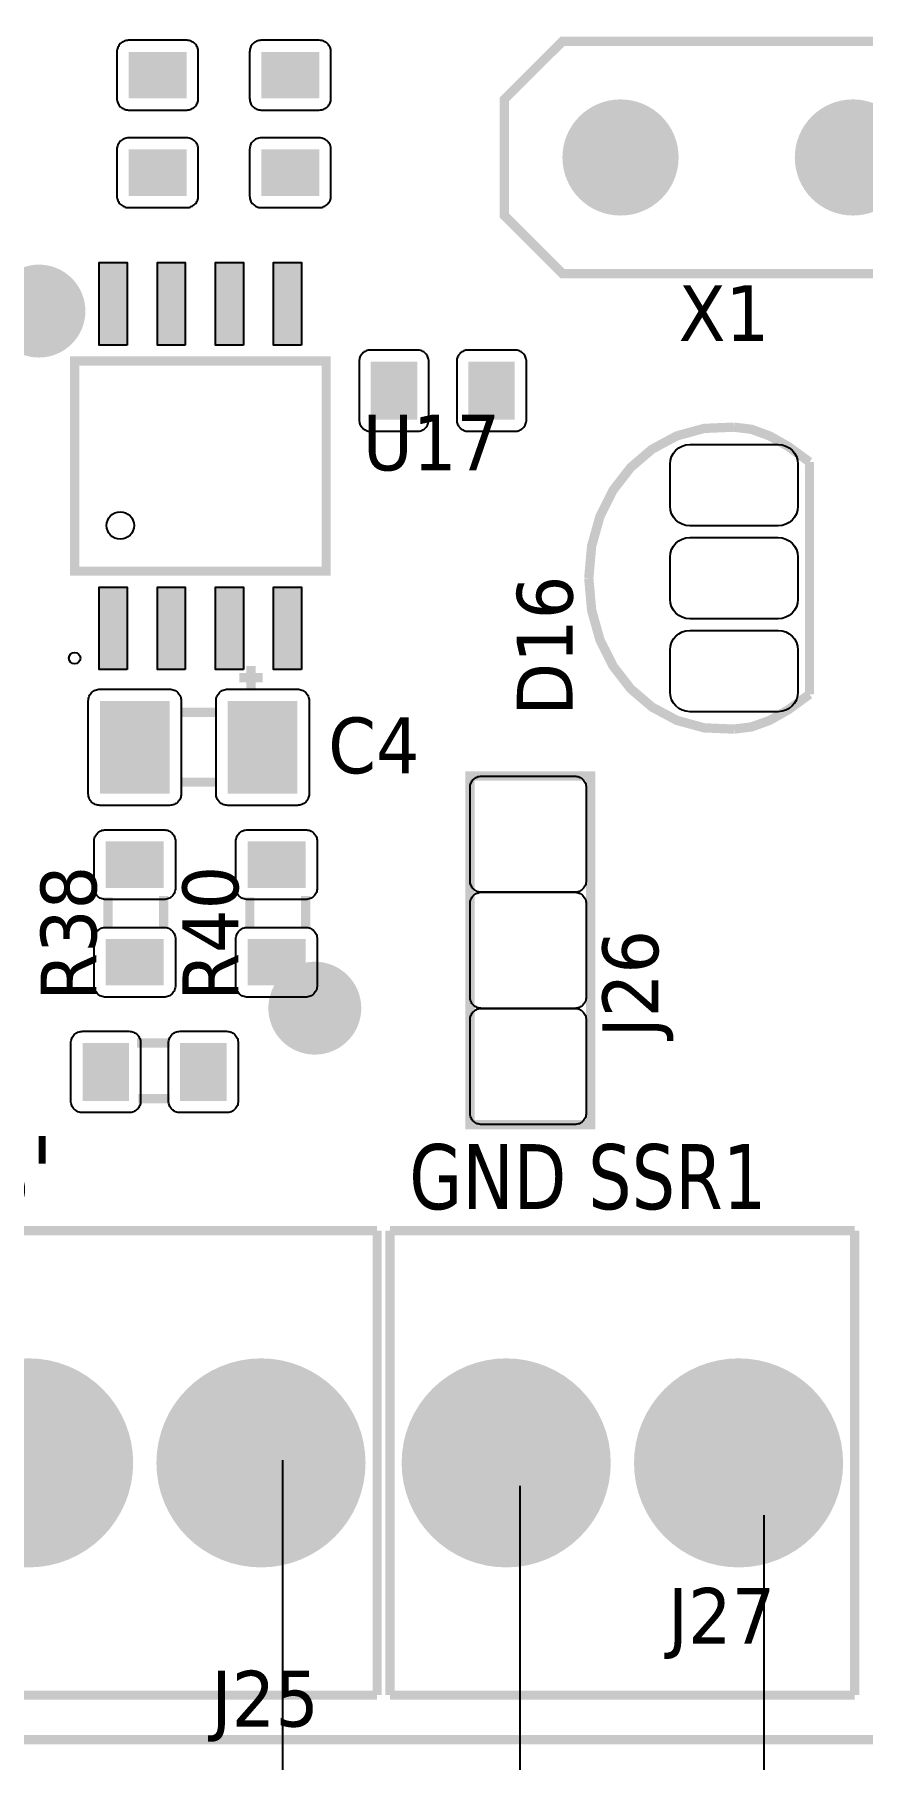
# Model space of a CAD drawing. Header units: millimetres. Extents: x 123.5 to 144.3, y 105.4 to 121.6.
# Drawn here: x 128.074 to 129.357, y 111.081 to 113.754 of the extents above; entities that cross this region are included whole.
import ezdxf

# ---------------------------------------------------------------- set-up
doc = ezdxf.new("R2010")
doc.units = ezdxf.units.MM
doc.layers.add('DESC', color=250, linetype='Continuous')
doc.layers.add('WIRES', color=7, linetype='Continuous')
doc.styles.get("Standard").update_dxf_attribs({"font": 'tahoma.ttf'})

# ---------------------------------------------------------------- blocks, each defined once
blk = doc.blocks.new('RPAD')
blk.add_trace([(-0.5, -0.5), (-0.5, 0.5), (0.5, -0.5), (0.5, 0.5)])
blk = doc.blocks.new('EPAD')
at = {"const_width": 0.5}
blk.add_lwpolyline([(-0.25, 0, 1), (0.25, 0, 1)], format="xyb", close=True, dxfattribs=at)
blk = doc.blocks.new('DIELEC-AUT006')
for points, const_width in [([(145.7768, 111.1683), (155.7749, 111.1683), (155.7749, 115.8809), (145.7768, 115.8809), (145.7768, 111.1683)], 0.012), ([(145.7768, 111.1683), (155.7749, 111.1683), (155.7749, 115.8809), (145.7768, 115.8809), (145.7768, 111.1683)], 0.012), ([(145.7768, 111.1683), (155.7749, 111.1683), (155.7749, 115.8809), (145.7768, 115.8809), (145.7768, 111.1683)], 0.012), ([(149.0526, 113.0616), (148.6026, 113.0616), (148.5276, 113.1366), (148.5276, 113.2866), (148.6026, 113.3616), (149.0526, 113.3616), (149.1276, 113.2866), (149.1276, 113.1366), (149.0526, 113.0616)], 0.012), ([(149.0526, 113.0616), (148.6026, 113.0616), (148.5276, 113.1366), (148.5276, 113.2866), (148.6026, 113.3616), (149.0526, 113.3616), (149.1276, 113.2866), (149.1276, 113.1366), (149.0526, 113.0616)], 0.012), ([(149.0526, 113.0616), (148.6026, 113.0616), (148.5276, 113.1366), (148.5276, 113.2866), (148.6026, 113.3616), (149.0526, 113.3616), (149.1276, 113.2866), (149.1276, 113.1366), (149.0526, 113.0616)], 0.012), ([(148.2976, 112.6772), (148.2976, 112.9488), (147.9728, 112.9488), (147.9728, 112.6772), (148.2976, 112.6772)], 0.0118), ([(148.2976, 112.6772), (148.2976, 112.9488), (147.9728, 112.9488), (147.9728, 112.6772), (148.2976, 112.6772)], 0.0118), ([(148.2976, 112.6772), (148.2976, 112.9488), (147.9728, 112.9488), (147.9728, 112.6772), (148.2976, 112.6772)], 0.0118), ([(148.8241, 112.8633), (148.7857, 112.8617), (148.7503, 112.852), (148.7184, 112.8349), (148.6908, 112.8113), (148.6681, 112.782), (148.651, 112.7479), (148.6403, 112.7097), (148.6366, 112.6683)], 0.012), ([(148.8241, 112.8633), (148.7857, 112.8617), (148.7503, 112.852), (148.7184, 112.8349), (148.6908, 112.8113), (148.6681, 112.782), (148.651, 112.7479), (148.6403, 112.7097), (148.6366, 112.6683)], 0.012), ([(148.8241, 112.8633), (148.7857, 112.8617), (148.7503, 112.852), (148.7184, 112.8349), (148.6908, 112.8113), (148.6681, 112.782), (148.651, 112.7479), (148.6403, 112.7097), (148.6366, 112.6683)], 0.012), ([(148.8241, 112.8633), (148.8467, 112.8605), (148.87, 112.852), (148.8947, 112.838), (148.9216, 112.8183)], 0.012), ([(148.8241, 112.8633), (148.8467, 112.8605), (148.87, 112.852), (148.8947, 112.838), (148.9216, 112.8183)], 0.012), ([(148.8241, 112.8633), (148.8467, 112.8605), (148.87, 112.852), (148.8947, 112.838), (148.9216, 112.8183)], 0.012), ([(148.9216, 112.5183), (148.9216, 112.8183)], 0.012), ([(148.9216, 112.5183), (148.9216, 112.8183)], 0.012), ([(148.9216, 112.5183), (148.9216, 112.8183)], 0.012), ([(148.8241, 112.4733), (148.7857, 112.4749), (148.7503, 112.4846), (148.7184, 112.5017), (148.6908, 112.5253), (148.6681, 112.5546), (148.651, 112.5887), (148.6403, 112.6269), (148.6366, 112.6683)], 0.012), ([(148.8241, 112.4733), (148.7857, 112.4749), (148.7503, 112.4846), (148.7184, 112.5017), (148.6908, 112.5253), (148.6681, 112.5546), (148.651, 112.5887), (148.6403, 112.6269), (148.6366, 112.6683)], 0.012), ([(148.8241, 112.4733), (148.7857, 112.4749), (148.7503, 112.4846), (148.7184, 112.5017), (148.6908, 112.5253), (148.6681, 112.5546), (148.651, 112.5887), (148.6403, 112.6269), (148.6366, 112.6683)], 0.012), ([(148.2004, 112.5548), (148.2004, 112.5248)], 0.012), ([(148.2004, 112.5548), (148.2004, 112.5248)], 0.012), ([(148.2004, 112.5548), (148.2004, 112.5248)], 0.012), ([(148.1854, 112.5398), (148.2154, 112.5398)], 0.012), ([(148.1854, 112.5398), (148.2154, 112.5398)], 0.012), ([(148.1854, 112.5398), (148.2154, 112.5398)], 0.012), ([(148.8241, 112.4733), (148.8467, 112.4761), (148.87, 112.4845), (148.8947, 112.4986), (148.9216, 112.5183)], 0.012), ([(148.8241, 112.4733), (148.8467, 112.4761), (148.87, 112.4845), (148.8947, 112.4986), (148.9216, 112.5183)], 0.012), ([(148.8241, 112.4733), (148.8467, 112.4761), (148.87, 112.4845), (148.8947, 112.4986), (148.9216, 112.5183)], 0.012), ([(148.1104, 112.4948), (148.1554, 112.4948)], 0.012), ([(148.1104, 112.4948), (148.1554, 112.4948)], 0.012), ([(148.1104, 112.4948), (148.1554, 112.4948)], 0.012), ([(148.1104, 112.4048), (148.1554, 112.4048)], 0.012), ([(148.1104, 112.4048), (148.1554, 112.4048)], 0.012), ([(148.1104, 112.4048), (148.1554, 112.4048)], 0.012), ([(148.4833, 111.9626), (148.6392, 111.9626), (148.6392, 112.4126), (148.4833, 112.4126), (148.4833, 111.9626)], 0.012), ([(148.4833, 111.9626), (148.6392, 111.9626), (148.6392, 112.4126), (148.4833, 112.4126), (148.4833, 111.9626)], 0.012), ([(148.4833, 111.9626), (148.6392, 111.9626), (148.6392, 112.4126), (148.4833, 112.4126), (148.4833, 111.9626)], 0.012), ([(148.0159, 112.2157), (148.0159, 112.2562)], 0.012), ([(148.0159, 112.2157), (148.0159, 112.2562)], 0.012), ([(148.0159, 112.2157), (148.0159, 112.2562)], 0.012), ([(148.0879, 112.2157), (148.0879, 112.2577)], 0.012), ([(148.0879, 112.2157), (148.0879, 112.2577)], 0.012), ([(148.0879, 112.2157), (148.0879, 112.2577)], 0.012), ([(148.199, 112.2157), (148.199, 112.2562)], 0.012), ([(148.199, 112.2157), (148.199, 112.2562)], 0.012), ([(148.199, 112.2157), (148.199, 112.2562)], 0.012), ([(148.271, 112.2157), (148.271, 112.2577)], 0.012), ([(148.271, 112.2157), (148.271, 112.2577)], 0.012), ([(148.271, 112.2157), (148.271, 112.2577)], 0.012), ([(148.0955, 112.068), (148.0535, 112.068)], 0.012), ([(148.0955, 112.068), (148.0535, 112.068)], 0.012), ([(148.0955, 112.068), (148.0535, 112.068)], 0.012), ([(148.0955, 111.996), (148.055, 111.996)], 0.012), ([(148.0955, 111.996), (148.055, 111.996)], 0.012), ([(148.0955, 111.996), (148.055, 111.996)], 0.012), ([(148.3634, 111.8256), (147.4634, 111.8256)], 0.012), ([(148.3634, 111.8256), (147.4634, 111.8256)], 0.012), ([(148.3634, 111.8256), (147.4634, 111.8256)], 0.012), ([(148.3634, 111.8256), (148.3634, 111.2256)], 0.012), ([(148.3634, 111.8256), (148.3634, 111.2256)], 0.012), ([(148.3634, 111.8256), (148.3634, 111.2256)], 0.012), ([(148.38, 111.2256), (148.38, 111.8256)], 0.012), ([(148.98, 111.8256), (148.38, 111.8256)], 0.012), ([(148.38, 111.2256), (148.38, 111.8256)], 0.012), ([(148.98, 111.8256), (148.38, 111.8256)], 0.012), ([(148.38, 111.2256), (148.38, 111.8256)], 0.012), ([(148.98, 111.8256), (148.38, 111.8256)], 0.012), ([(148.98, 111.2256), (148.98, 111.8256)], 0.012), ([(148.98, 111.2256), (148.98, 111.8256)], 0.012), ([(148.98, 111.2256), (148.98, 111.8256)], 0.012), ([(147.4634, 111.2256), (148.3634, 111.2256)], 0.012), ([(147.4634, 111.2256), (148.3634, 111.2256)], 0.012), ([(147.4634, 111.2256), (148.3634, 111.2256)], 0.012), ([(148.98, 111.2256), (148.38, 111.2256)], 0.012), ([(148.98, 111.2256), (148.38, 111.2256)], 0.012), ([(148.98, 111.2256), (148.38, 111.2256)], 0.012)]:
    blk.add_lwpolyline(points, dxfattribs=dict(const_width=const_width))
for points in [[(148.0275, 113.3479), (148.0275, 113.2879), (148.0275, 113.2863), (148.0278, 113.2848), (148.0281, 113.2834), (148.0286, 113.282), (148.0293, 113.2807), (148.03, 113.2795), (148.0308, 113.2783), (148.0318, 113.2772), (148.0329, 113.2763), (148.034, 113.2754), (148.0353, 113.2747), (148.0366, 113.2741), (148.038, 113.2736), (148.0394, 113.2732), (148.0409, 113.273), (148.0425, 113.2729), (148.1175, 113.2729), (148.119, 113.273), (148.1205, 113.2732), (148.122, 113.2736), (148.1234, 113.2741), (148.1247, 113.2747), (148.1259, 113.2754), (148.1271, 113.2763), (148.1281, 113.2772), (148.1291, 113.2783), (148.13, 113.2795), (148.1307, 113.2807), (148.1313, 113.282), (148.1318, 113.2834), (148.1322, 113.2848), (148.1324, 113.2863), (148.1325, 113.2879), (148.1325, 113.3479), (148.1324, 113.3495), (148.1322, 113.351), (148.1318, 113.3524), (148.1313, 113.3538), (148.1307, 113.3551), (148.13, 113.3564), (148.1291, 113.3575), (148.1281, 113.3586), (148.1271, 113.3595), (148.1259, 113.3604), (148.1247, 113.3611), (148.1234, 113.3617), (148.122, 113.3622), (148.1205, 113.3626), (148.119, 113.3628), (148.1175, 113.3629), (148.0425, 113.3629), (148.0409, 113.3628), (148.0394, 113.3626), (148.038, 113.3622), (148.0366, 113.3617), (148.0353, 113.3611), (148.034, 113.3604), (148.0329, 113.3595), (148.0318, 113.3586), (148.0308, 113.3575), (148.03, 113.3564), (148.0293, 113.3551), (148.0286, 113.3538), (148.0281, 113.3524), (148.0278, 113.351), (148.0275, 113.3495), (148.0275, 113.3479)], [(148.1987, 113.3479), (148.1987, 113.2879), (148.1988, 113.2863), (148.199, 113.2848), (148.1994, 113.2834), (148.1999, 113.282), (148.2005, 113.2807), (148.2013, 113.2795), (148.2021, 113.2783), (148.2031, 113.2772), (148.2041, 113.2763), (148.2053, 113.2754), (148.2065, 113.2747), (148.2078, 113.2741), (148.2092, 113.2736), (148.2107, 113.2732), (148.2122, 113.273), (148.2137, 113.2729), (148.2887, 113.2729), (148.2903, 113.273), (148.2918, 113.2732), (148.2932, 113.2736), (148.2946, 113.2741), (148.2959, 113.2747), (148.2972, 113.2754), (148.2983, 113.2763), (148.2994, 113.2772), (148.3004, 113.2783), (148.3012, 113.2795), (148.302, 113.2807), (148.3026, 113.282), (148.3031, 113.2834), (148.3034, 113.2848), (148.3037, 113.2863), (148.3037, 113.2879), (148.3037, 113.3479), (148.3037, 113.3495), (148.3034, 113.351), (148.3031, 113.3524), (148.3026, 113.3538), (148.302, 113.3551), (148.3012, 113.3564), (148.3004, 113.3575), (148.2994, 113.3586), (148.2983, 113.3595), (148.2972, 113.3604), (148.2959, 113.3611), (148.2946, 113.3617), (148.2932, 113.3622), (148.2918, 113.3626), (148.2903, 113.3628), (148.2887, 113.3629), (148.2137, 113.3629), (148.2122, 113.3628), (148.2107, 113.3626), (148.2092, 113.3622), (148.2078, 113.3617), (148.2065, 113.3611), (148.2053, 113.3604), (148.2041, 113.3595), (148.2031, 113.3586), (148.2021, 113.3575), (148.2013, 113.3564), (148.2005, 113.3551), (148.1999, 113.3538), (148.1994, 113.3524), (148.199, 113.351), (148.1988, 113.3495), (148.1987, 113.3479)], [(148.0275, 113.2219), (148.0275, 113.1619), (148.0275, 113.1603), (148.0278, 113.1588), (148.0281, 113.1574), (148.0286, 113.156), (148.0293, 113.1547), (148.03, 113.1535), (148.0308, 113.1523), (148.0318, 113.1512), (148.0329, 113.1503), (148.034, 113.1494), (148.0353, 113.1487), (148.0366, 113.1481), (148.038, 113.1476), (148.0394, 113.1472), (148.0409, 113.147), (148.0425, 113.1469), (148.1175, 113.1469), (148.119, 113.147), (148.1205, 113.1472), (148.122, 113.1476), (148.1234, 113.1481), (148.1247, 113.1487), (148.1259, 113.1494), (148.1271, 113.1503), (148.1281, 113.1512), (148.1291, 113.1523), (148.13, 113.1535), (148.1307, 113.1547), (148.1313, 113.156), (148.1318, 113.1574), (148.1322, 113.1588), (148.1324, 113.1603), (148.1325, 113.1619), (148.1325, 113.2219), (148.1324, 113.2235), (148.1322, 113.225), (148.1318, 113.2264), (148.1313, 113.2278), (148.1307, 113.2291), (148.13, 113.2304), (148.1291, 113.2315), (148.1281, 113.2326), (148.1271, 113.2335), (148.1259, 113.2344), (148.1247, 113.2351), (148.1234, 113.2357), (148.122, 113.2362), (148.1205, 113.2366), (148.119, 113.2368), (148.1175, 113.2369), (148.0425, 113.2369), (148.0409, 113.2368), (148.0394, 113.2366), (148.038, 113.2362), (148.0366, 113.2357), (148.0353, 113.2351), (148.034, 113.2344), (148.0329, 113.2335), (148.0318, 113.2326), (148.0308, 113.2315), (148.03, 113.2304), (148.0293, 113.2291), (148.0286, 113.2278), (148.0281, 113.2264), (148.0278, 113.225), (148.0275, 113.2235), (148.0275, 113.2219)], [(148.1987, 113.2219), (148.1987, 113.1619), (148.1988, 113.1603), (148.199, 113.1588), (148.1994, 113.1574), (148.1999, 113.156), (148.2005, 113.1547), (148.2013, 113.1535), (148.2021, 113.1523), (148.2031, 113.1512), (148.2041, 113.1503), (148.2053, 113.1494), (148.2065, 113.1487), (148.2078, 113.1481), (148.2092, 113.1476), (148.2107, 113.1472), (148.2122, 113.147), (148.2137, 113.1469), (148.2887, 113.1469), (148.2903, 113.147), (148.2918, 113.1472), (148.2932, 113.1476), (148.2946, 113.1481), (148.2959, 113.1487), (148.2972, 113.1494), (148.2983, 113.1503), (148.2994, 113.1512), (148.3004, 113.1523), (148.3012, 113.1535), (148.302, 113.1547), (148.3026, 113.156), (148.3031, 113.1574), (148.3034, 113.1588), (148.3037, 113.1603), (148.3037, 113.1619), (148.3037, 113.2219), (148.3037, 113.2235), (148.3034, 113.225), (148.3031, 113.2264), (148.3026, 113.2278), (148.302, 113.2291), (148.3012, 113.2304), (148.3004, 113.2315), (148.2994, 113.2326), (148.2983, 113.2335), (148.2972, 113.2344), (148.2959, 113.2351), (148.2946, 113.2357), (148.2932, 113.2362), (148.2918, 113.2366), (148.2903, 113.2368), (148.2887, 113.2369), (148.2137, 113.2369), (148.2122, 113.2368), (148.2107, 113.2366), (148.2092, 113.2362), (148.2078, 113.2357), (148.2065, 113.2351), (148.2053, 113.2344), (148.2041, 113.2335), (148.2031, 113.2326), (148.2021, 113.2315), (148.2013, 113.2304), (148.2005, 113.2291), (148.1999, 113.2278), (148.1994, 113.2264), (148.199, 113.225), (148.1988, 113.2235), (148.1987, 113.2219)], [(148.0407, 112.9694), (148.0047, 112.9694), (148.0047, 113.0759), (148.0407, 113.0759), (148.0407, 112.9694)], [(148.1157, 112.9694), (148.0797, 112.9694), (148.0797, 113.0759), (148.1157, 113.0759), (148.1157, 112.9694)], [(148.1907, 112.9694), (148.1547, 112.9694), (148.1547, 113.0759), (148.1907, 113.0759), (148.1907, 112.9694)], [(148.2657, 112.9694), (148.2297, 112.9694), (148.2297, 113.0759), (148.2657, 113.0759), (148.2657, 112.9694)], [(148.3551, 112.8579), (148.4151, 112.8579), (148.4166, 112.858), (148.4181, 112.8582), (148.4196, 112.8586), (148.421, 112.8591), (148.4223, 112.8597), (148.4235, 112.8604), (148.4247, 112.8613), (148.4257, 112.8623), (148.4267, 112.8633), (148.4276, 112.8645), (148.4283, 112.8657), (148.4289, 112.867), (148.4294, 112.8684), (148.4298, 112.8699), (148.43, 112.8714), (148.4301, 112.8729), (148.4301, 112.9479), (148.43, 112.9495), (148.4298, 112.951), (148.4294, 112.9524), (148.4289, 112.9538), (148.4283, 112.9551), (148.4276, 112.9564), (148.4267, 112.9575), (148.4257, 112.9586), (148.4247, 112.9596), (148.4235, 112.9604), (148.4223, 112.9611), (148.421, 112.9618), (148.4196, 112.9623), (148.4181, 112.9626), (148.4166, 112.9629), (148.4151, 112.9629), (148.3551, 112.9629), (148.3535, 112.9629), (148.352, 112.9626), (148.3506, 112.9623), (148.3492, 112.9618), (148.3479, 112.9611), (148.3466, 112.9604), (148.3455, 112.9596), (148.3444, 112.9586), (148.3435, 112.9575), (148.3426, 112.9564), (148.3419, 112.9551), (148.3412, 112.9538), (148.3407, 112.9524), (148.3404, 112.951), (148.3402, 112.9495), (148.3401, 112.9479), (148.3401, 112.8729), (148.3402, 112.8714), (148.3404, 112.8699), (148.3407, 112.8684), (148.3412, 112.867), (148.3419, 112.8657), (148.3426, 112.8645), (148.3435, 112.8633), (148.3444, 112.8623), (148.3455, 112.8613), (148.3466, 112.8604), (148.3479, 112.8597), (148.3492, 112.8591), (148.3506, 112.8586), (148.352, 112.8582), (148.3535, 112.858), (148.3551, 112.8579)], [(148.4811, 112.8579), (148.5411, 112.8579), (148.5426, 112.858), (148.5441, 112.8582), (148.5456, 112.8586), (148.547, 112.8591), (148.5483, 112.8597), (148.5495, 112.8604), (148.5507, 112.8613), (148.5517, 112.8623), (148.5527, 112.8633), (148.5536, 112.8645), (148.5543, 112.8657), (148.5549, 112.867), (148.5554, 112.8684), (148.5558, 112.8699), (148.556, 112.8714), (148.5561, 112.8729), (148.5561, 112.9479), (148.556, 112.9495), (148.5558, 112.951), (148.5554, 112.9524), (148.5549, 112.9538), (148.5543, 112.9551), (148.5536, 112.9564), (148.5527, 112.9575), (148.5517, 112.9586), (148.5507, 112.9596), (148.5495, 112.9604), (148.5483, 112.9611), (148.547, 112.9618), (148.5456, 112.9623), (148.5441, 112.9626), (148.5426, 112.9629), (148.5411, 112.9629), (148.4811, 112.9629), (148.4795, 112.9629), (148.478, 112.9626), (148.4766, 112.9623), (148.4752, 112.9618), (148.4739, 112.9611), (148.4726, 112.9604), (148.4715, 112.9596), (148.4704, 112.9586), (148.4695, 112.9575), (148.4686, 112.9564), (148.4679, 112.9551), (148.4672, 112.9538), (148.4667, 112.9524), (148.4664, 112.951), (148.4662, 112.9495), (148.4661, 112.9479), (148.4661, 112.8729), (148.4662, 112.8714), (148.4664, 112.8699), (148.4667, 112.8684), (148.4672, 112.867), (148.4679, 112.8657), (148.4686, 112.8645), (148.4695, 112.8633), (148.4704, 112.8623), (148.4715, 112.8613), (148.4726, 112.8604), (148.4739, 112.8597), (148.4752, 112.8591), (148.4766, 112.8586), (148.478, 112.8582), (148.4795, 112.858), (148.4811, 112.8579)], [(148.7416, 112.7613), (148.7416, 112.8153), (148.7421, 112.8205), (148.7435, 112.8253), (148.7459, 112.8297), (148.7489, 112.8334), (148.7527, 112.8365), (148.757, 112.8388), (148.7619, 112.8403), (148.7671, 112.8408), (148.8811, 112.8408), (148.8863, 112.8403), (148.8911, 112.8388), (148.8954, 112.8365), (148.8992, 112.8334), (148.9023, 112.8297), (148.9046, 112.8253), (148.9061, 112.8205), (148.9066, 112.8153), (148.9066, 112.7613), (148.9061, 112.7561), (148.9046, 112.7513), (148.9023, 112.7469), (148.8992, 112.7432), (148.8954, 112.7401), (148.8911, 112.7378), (148.8863, 112.7363), (148.8811, 112.7358), (148.7671, 112.7358), (148.7619, 112.7363), (148.757, 112.7378), (148.7527, 112.7401), (148.7489, 112.7432), (148.7459, 112.7469), (148.7435, 112.7513), (148.7421, 112.7561), (148.7416, 112.7613)], [(148.7416, 112.6413), (148.7416, 112.6953), (148.7421, 112.7005), (148.7435, 112.7053), (148.7459, 112.7097), (148.7489, 112.7134), (148.7527, 112.7165), (148.757, 112.7188), (148.7619, 112.7203), (148.7671, 112.7208), (148.8811, 112.7208), (148.8863, 112.7203), (148.8911, 112.7188), (148.8954, 112.7165), (148.8992, 112.7134), (148.9023, 112.7097), (148.9046, 112.7053), (148.9061, 112.7005), (148.9066, 112.6953), (148.9066, 112.6413), (148.9061, 112.6361), (148.9046, 112.6313), (148.9023, 112.6269), (148.8992, 112.6232), (148.8954, 112.6201), (148.8911, 112.6178), (148.8863, 112.6163), (148.8811, 112.6158), (148.7671, 112.6158), (148.7619, 112.6163), (148.757, 112.6178), (148.7527, 112.6201), (148.7489, 112.6232), (148.7459, 112.6269), (148.7435, 112.6313), (148.7421, 112.6361), (148.7416, 112.6413)], [(148.0407, 112.5501), (148.0047, 112.5501), (148.0047, 112.6566), (148.0407, 112.6566), (148.0407, 112.5501)], [(148.1157, 112.5501), (148.0797, 112.5501), (148.0797, 112.6566), (148.1157, 112.6566), (148.1157, 112.5501)], [(148.1907, 112.5501), (148.1547, 112.5501), (148.1547, 112.6566), (148.1907, 112.6566), (148.1907, 112.5501)], [(148.2657, 112.5501), (148.2297, 112.5501), (148.2297, 112.6566), (148.2657, 112.6566), (148.2657, 112.5501)], [(148.7416, 112.5213), (148.7416, 112.5753), (148.7421, 112.5805), (148.7435, 112.5853), (148.7459, 112.5897), (148.7489, 112.5934), (148.7527, 112.5965), (148.757, 112.5988), (148.7619, 112.6003), (148.7671, 112.6008), (148.8811, 112.6008), (148.8863, 112.6003), (148.8911, 112.5988), (148.8954, 112.5965), (148.8992, 112.5934), (148.9023, 112.5897), (148.9046, 112.5853), (148.9061, 112.5805), (148.9066, 112.5753), (148.9066, 112.5213), (148.9061, 112.5161), (148.9046, 112.5113), (148.9023, 112.5069), (148.8992, 112.5032), (148.8954, 112.5001), (148.8911, 112.4978), (148.8863, 112.4963), (148.8811, 112.4958), (148.7671, 112.4958), (148.7619, 112.4963), (148.757, 112.4978), (148.7527, 112.5001), (148.7489, 112.5032), (148.7459, 112.5069), (148.7435, 112.5113), (148.7421, 112.5161), (148.7416, 112.5213)], [(148.0054, 112.5248), (148.0954, 112.5248), (148.097, 112.5247), (148.0985, 112.5245), (148.1, 112.5241), (148.1013, 112.5236), (148.1027, 112.523), (148.1039, 112.5223), (148.105, 112.5214), (148.1061, 112.5205), (148.1071, 112.5194), (148.1079, 112.5182), (148.1087, 112.517), (148.1093, 112.5157), (148.1098, 112.5143), (148.1101, 112.5129), (148.1104, 112.5114), (148.1104, 112.5098), (148.1104, 112.3898), (148.1104, 112.3882), (148.1101, 112.3867), (148.1098, 112.3853), (148.1093, 112.3839), (148.1087, 112.3826), (148.1079, 112.3813), (148.1071, 112.3802), (148.1061, 112.3791), (148.105, 112.3782), (148.1039, 112.3773), (148.1027, 112.3766), (148.1013, 112.376), (148.1, 112.3755), (148.0985, 112.3751), (148.097, 112.3749), (148.0954, 112.3748), (148.0054, 112.3748), (148.0039, 112.3749), (148.0024, 112.3751), (148.0009, 112.3755), (147.9995, 112.376), (147.9982, 112.3766), (147.997, 112.3773), (147.9958, 112.3782), (147.9948, 112.3791), (147.9938, 112.3802), (147.993, 112.3813), (147.9922, 112.3826), (147.9916, 112.3839), (147.9911, 112.3853), (147.9907, 112.3867), (147.9905, 112.3882), (147.9904, 112.3898), (147.9904, 112.5098), (147.9905, 112.5114), (147.9907, 112.5129), (147.9911, 112.5143), (147.9916, 112.5157), (147.9922, 112.517), (147.993, 112.5182), (147.9938, 112.5194), (147.9948, 112.5205), (147.9958, 112.5214), (147.997, 112.5223), (147.9982, 112.523), (147.9995, 112.5236), (148.0009, 112.5241), (148.0024, 112.5245), (148.0039, 112.5247), (148.0054, 112.5248)], [(148.1704, 112.5248), (148.2604, 112.5248), (148.262, 112.5247), (148.2635, 112.5245), (148.265, 112.5241), (148.2663, 112.5236), (148.2677, 112.523), (148.2689, 112.5223), (148.27, 112.5214), (148.2711, 112.5205), (148.2721, 112.5194), (148.2729, 112.5182), (148.2737, 112.517), (148.2743, 112.5157), (148.2748, 112.5143), (148.2751, 112.5129), (148.2754, 112.5114), (148.2754, 112.5098), (148.2754, 112.3898), (148.2754, 112.3882), (148.2751, 112.3867), (148.2748, 112.3853), (148.2743, 112.3839), (148.2737, 112.3826), (148.2729, 112.3813), (148.2721, 112.3802), (148.2711, 112.3791), (148.27, 112.3782), (148.2689, 112.3773), (148.2677, 112.3766), (148.2663, 112.376), (148.265, 112.3755), (148.2635, 112.3751), (148.262, 112.3749), (148.2604, 112.3748), (148.1704, 112.3748), (148.1689, 112.3749), (148.1674, 112.3751), (148.1659, 112.3755), (148.1645, 112.376), (148.1632, 112.3766), (148.162, 112.3773), (148.1608, 112.3782), (148.1598, 112.3791), (148.1588, 112.3802), (148.158, 112.3813), (148.1572, 112.3826), (148.1566, 112.3839), (148.1561, 112.3853), (148.1557, 112.3867), (148.1555, 112.3882), (148.1554, 112.3898), (148.1554, 112.5098), (148.1555, 112.5114), (148.1557, 112.5129), (148.1561, 112.5143), (148.1566, 112.5157), (148.1572, 112.517), (148.158, 112.5182), (148.1588, 112.5194), (148.1598, 112.5205), (148.1608, 112.5214), (148.162, 112.5223), (148.1632, 112.523), (148.1645, 112.5236), (148.1659, 112.5241), (148.1674, 112.5245), (148.1689, 112.5247), (148.1704, 112.5248)], [(148.6333, 112.3976), (148.6333, 112.2776), (148.6332, 112.276), (148.633, 112.2745), (148.6327, 112.2731), (148.6322, 112.2717), (148.6315, 112.2704), (148.6308, 112.2691), (148.6299, 112.268), (148.629, 112.2669), (148.6279, 112.266), (148.6268, 112.2651), (148.6255, 112.2644), (148.6242, 112.2637), (148.6228, 112.2633), (148.6214, 112.2629), (148.6199, 112.2627), (148.6183, 112.2626), (148.4983, 112.2626), (148.4968, 112.2627), (148.4953, 112.2629), (148.4938, 112.2633), (148.4924, 112.2637), (148.4911, 112.2644), (148.4899, 112.2651), (148.4887, 112.266), (148.4877, 112.2669), (148.4867, 112.268), (148.4858, 112.2691), (148.4851, 112.2704), (148.4845, 112.2717), (148.484, 112.2731), (148.4836, 112.2745), (148.4834, 112.276), (148.4833, 112.2776), (148.4833, 112.3976), (148.4834, 112.3992), (148.4836, 112.4007), (148.484, 112.4021), (148.4845, 112.4035), (148.4851, 112.4048), (148.4858, 112.406), (148.4867, 112.4072), (148.4877, 112.4083), (148.4887, 112.4092), (148.4899, 112.4101), (148.4911, 112.4108), (148.4924, 112.4114), (148.4938, 112.4119), (148.4953, 112.4123), (148.4968, 112.4125), (148.4983, 112.4126), (148.6183, 112.4126), (148.6199, 112.4125), (148.6214, 112.4123), (148.6228, 112.4119), (148.6242, 112.4114), (148.6255, 112.4108), (148.6268, 112.4101), (148.6279, 112.4092), (148.629, 112.4083), (148.6299, 112.4072), (148.6308, 112.406), (148.6315, 112.4048), (148.6322, 112.4035), (148.6327, 112.4021), (148.633, 112.4007), (148.6332, 112.3992), (148.6333, 112.3976)], [(147.9979, 112.2682), (147.9979, 112.3282), (147.998, 112.3298), (147.9982, 112.3313), (147.9986, 112.3328), (147.9991, 112.3341), (147.9997, 112.3355), (148.0005, 112.3367), (148.0013, 112.3378), (148.0023, 112.3389), (148.0033, 112.3399), (148.0045, 112.3407), (148.0057, 112.3415), (148.007, 112.3421), (148.0084, 112.3426), (148.0099, 112.3429), (148.0114, 112.3432), (148.0129, 112.3432), (148.0879, 112.3432), (148.0895, 112.3432), (148.091, 112.3429), (148.0925, 112.3426), (148.0938, 112.3421), (148.0952, 112.3415), (148.0964, 112.3407), (148.0975, 112.3399), (148.0986, 112.3389), (148.0996, 112.3378), (148.1004, 112.3367), (148.1012, 112.3355), (148.1018, 112.3341), (148.1023, 112.3328), (148.1026, 112.3313), (148.1029, 112.3298), (148.1029, 112.3282), (148.1029, 112.2682), (148.1029, 112.2667), (148.1026, 112.2652), (148.1023, 112.2637), (148.1018, 112.2623), (148.1012, 112.261), (148.1004, 112.2598), (148.0996, 112.2586), (148.0986, 112.2576), (148.0975, 112.2566), (148.0964, 112.2558), (148.0952, 112.255), (148.0938, 112.2544), (148.0925, 112.2539), (148.091, 112.2535), (148.0895, 112.2533), (148.0879, 112.2532), (148.0129, 112.2532), (148.0114, 112.2533), (148.0099, 112.2535), (148.0084, 112.2539), (148.007, 112.2544), (148.0057, 112.255), (148.0045, 112.2558), (148.0033, 112.2566), (148.0023, 112.2576), (148.0013, 112.2586), (148.0005, 112.2598), (147.9997, 112.261), (147.9991, 112.2623), (147.9986, 112.2637), (147.9982, 112.2652), (147.998, 112.2667), (147.9979, 112.2682)], [(148.181, 112.2682), (148.181, 112.3282), (148.1811, 112.3298), (148.1813, 112.3313), (148.1817, 112.3328), (148.1822, 112.3341), (148.1828, 112.3355), (148.1835, 112.3367), (148.1844, 112.3378), (148.1854, 112.3389), (148.1864, 112.3399), (148.1876, 112.3407), (148.1888, 112.3415), (148.1901, 112.3421), (148.1915, 112.3426), (148.1929, 112.3429), (148.1945, 112.3432), (148.196, 112.3432), (148.271, 112.3432), (148.2726, 112.3432), (148.2741, 112.3429), (148.2755, 112.3426), (148.2769, 112.3421), (148.2782, 112.3415), (148.2795, 112.3407), (148.2806, 112.3399), (148.2817, 112.3389), (148.2826, 112.3378), (148.2835, 112.3367), (148.2842, 112.3355), (148.2849, 112.3341), (148.2854, 112.3328), (148.2857, 112.3313), (148.2859, 112.3298), (148.286, 112.3282), (148.286, 112.2682), (148.2859, 112.2667), (148.2857, 112.2652), (148.2854, 112.2637), (148.2849, 112.2623), (148.2842, 112.261), (148.2835, 112.2598), (148.2826, 112.2586), (148.2817, 112.2576), (148.2806, 112.2566), (148.2795, 112.2558), (148.2782, 112.255), (148.2769, 112.2544), (148.2755, 112.2539), (148.2741, 112.2535), (148.2726, 112.2533), (148.271, 112.2532), (148.196, 112.2532), (148.1945, 112.2533), (148.1929, 112.2535), (148.1915, 112.2539), (148.1901, 112.2544), (148.1888, 112.255), (148.1876, 112.2558), (148.1864, 112.2566), (148.1854, 112.2576), (148.1844, 112.2586), (148.1835, 112.2598), (148.1828, 112.261), (148.1822, 112.2623), (148.1817, 112.2637), (148.1813, 112.2652), (148.1811, 112.2667), (148.181, 112.2682)], [(148.6333, 112.2476), (148.6333, 112.1276), (148.6332, 112.126), (148.633, 112.1245), (148.6327, 112.1231), (148.6322, 112.1217), (148.6315, 112.1204), (148.6308, 112.1191), (148.6299, 112.118), (148.629, 112.1169), (148.6279, 112.116), (148.6268, 112.1151), (148.6255, 112.1144), (148.6242, 112.1137), (148.6228, 112.1133), (148.6214, 112.1129), (148.6199, 112.1127), (148.6183, 112.1126), (148.4983, 112.1126), (148.4968, 112.1127), (148.4953, 112.1129), (148.4938, 112.1133), (148.4924, 112.1137), (148.4911, 112.1144), (148.4899, 112.1151), (148.4887, 112.116), (148.4877, 112.1169), (148.4867, 112.118), (148.4858, 112.1191), (148.4851, 112.1204), (148.4845, 112.1217), (148.484, 112.1231), (148.4836, 112.1245), (148.4834, 112.126), (148.4833, 112.1276), (148.4833, 112.2476), (148.4834, 112.2492), (148.4836, 112.2507), (148.484, 112.2521), (148.4845, 112.2535), (148.4851, 112.2548), (148.4858, 112.256), (148.4867, 112.2572), (148.4877, 112.2583), (148.4887, 112.2592), (148.4899, 112.2601), (148.4911, 112.2608), (148.4924, 112.2614), (148.4938, 112.2619), (148.4953, 112.2623), (148.4968, 112.2625), (148.4983, 112.2626), (148.6183, 112.2626), (148.6199, 112.2625), (148.6214, 112.2623), (148.6228, 112.2619), (148.6242, 112.2614), (148.6255, 112.2608), (148.6268, 112.2601), (148.6279, 112.2592), (148.629, 112.2583), (148.6299, 112.2572), (148.6308, 112.256), (148.6315, 112.2548), (148.6322, 112.2535), (148.6327, 112.2521), (148.633, 112.2507), (148.6332, 112.2492), (148.6333, 112.2476)], [(147.9979, 112.1422), (147.9979, 112.2022), (147.998, 112.2038), (147.9982, 112.2053), (147.9986, 112.2068), (147.9991, 112.2081), (147.9997, 112.2095), (148.0005, 112.2107), (148.0013, 112.2118), (148.0023, 112.2129), (148.0033, 112.2139), (148.0045, 112.2147), (148.0057, 112.2155), (148.007, 112.2161), (148.0084, 112.2166), (148.0099, 112.2169), (148.0114, 112.2172), (148.0129, 112.2172), (148.0879, 112.2172), (148.0895, 112.2172), (148.091, 112.2169), (148.0925, 112.2166), (148.0938, 112.2161), (148.0952, 112.2155), (148.0964, 112.2147), (148.0975, 112.2139), (148.0986, 112.2129), (148.0996, 112.2118), (148.1004, 112.2107), (148.1012, 112.2095), (148.1018, 112.2081), (148.1023, 112.2068), (148.1026, 112.2053), (148.1029, 112.2038), (148.1029, 112.2022), (148.1029, 112.1422), (148.1029, 112.1407), (148.1026, 112.1392), (148.1023, 112.1377), (148.1018, 112.1363), (148.1012, 112.135), (148.1004, 112.1338), (148.0996, 112.1326), (148.0986, 112.1316), (148.0975, 112.1306), (148.0964, 112.1298), (148.0952, 112.129), (148.0938, 112.1284), (148.0925, 112.1279), (148.091, 112.1275), (148.0895, 112.1273), (148.0879, 112.1272), (148.0129, 112.1272), (148.0114, 112.1273), (148.0099, 112.1275), (148.0084, 112.1279), (148.007, 112.1284), (148.0057, 112.129), (148.0045, 112.1298), (148.0033, 112.1306), (148.0023, 112.1316), (148.0013, 112.1326), (148.0005, 112.1338), (147.9997, 112.135), (147.9991, 112.1363), (147.9986, 112.1377), (147.9982, 112.1392), (147.998, 112.1407), (147.9979, 112.1422)], [(148.181, 112.1422), (148.181, 112.2022), (148.1811, 112.2038), (148.1813, 112.2053), (148.1817, 112.2068), (148.1822, 112.2081), (148.1828, 112.2095), (148.1835, 112.2107), (148.1844, 112.2118), (148.1854, 112.2129), (148.1864, 112.2139), (148.1876, 112.2147), (148.1888, 112.2155), (148.1901, 112.2161), (148.1915, 112.2166), (148.1929, 112.2169), (148.1945, 112.2172), (148.196, 112.2172), (148.271, 112.2172), (148.2726, 112.2172), (148.2741, 112.2169), (148.2755, 112.2166), (148.2769, 112.2161), (148.2782, 112.2155), (148.2795, 112.2147), (148.2806, 112.2139), (148.2817, 112.2129), (148.2826, 112.2118), (148.2835, 112.2107), (148.2842, 112.2095), (148.2849, 112.2081), (148.2854, 112.2068), (148.2857, 112.2053), (148.2859, 112.2038), (148.286, 112.2022), (148.286, 112.1422), (148.2859, 112.1407), (148.2857, 112.1392), (148.2854, 112.1377), (148.2849, 112.1363), (148.2842, 112.135), (148.2835, 112.1338), (148.2826, 112.1326), (148.2817, 112.1316), (148.2806, 112.1306), (148.2795, 112.1298), (148.2782, 112.129), (148.2769, 112.1284), (148.2755, 112.1279), (148.2741, 112.1275), (148.2726, 112.1273), (148.271, 112.1272), (148.196, 112.1272), (148.1945, 112.1273), (148.1929, 112.1275), (148.1915, 112.1279), (148.1901, 112.1284), (148.1888, 112.129), (148.1876, 112.1298), (148.1864, 112.1306), (148.1854, 112.1316), (148.1844, 112.1326), (148.1835, 112.1338), (148.1828, 112.135), (148.1822, 112.1363), (148.1817, 112.1377), (148.1813, 112.1392), (148.1811, 112.1407), (148.181, 112.1422)], [(148.6333, 112.0976), (148.6333, 111.9776), (148.6332, 111.976), (148.633, 111.9745), (148.6327, 111.9731), (148.6322, 111.9717), (148.6315, 111.9704), (148.6308, 111.9691), (148.6299, 111.968), (148.629, 111.9669), (148.6279, 111.966), (148.6268, 111.9651), (148.6255, 111.9644), (148.6242, 111.9637), (148.6228, 111.9633), (148.6214, 111.9629), (148.6199, 111.9627), (148.6183, 111.9626), (148.4983, 111.9626), (148.4968, 111.9627), (148.4953, 111.9629), (148.4938, 111.9633), (148.4924, 111.9637), (148.4911, 111.9644), (148.4899, 111.9651), (148.4887, 111.966), (148.4877, 111.9669), (148.4867, 111.968), (148.4858, 111.9691), (148.4851, 111.9704), (148.4845, 111.9717), (148.484, 111.9731), (148.4836, 111.9745), (148.4834, 111.976), (148.4833, 111.9776), (148.4833, 112.0976), (148.4834, 112.0992), (148.4836, 112.1007), (148.484, 112.1021), (148.4845, 112.1035), (148.4851, 112.1048), (148.4858, 112.106), (148.4867, 112.1072), (148.4877, 112.1083), (148.4887, 112.1092), (148.4899, 112.1101), (148.4911, 112.1108), (148.4924, 112.1114), (148.4938, 112.1119), (148.4953, 112.1123), (148.4968, 112.1125), (148.4983, 112.1126), (148.6183, 112.1126), (148.6199, 112.1125), (148.6214, 112.1123), (148.6228, 112.1119), (148.6242, 112.1114), (148.6255, 112.1108), (148.6268, 112.1101), (148.6279, 112.1092), (148.629, 112.1083), (148.6299, 112.1072), (148.6308, 112.106), (148.6315, 112.1048), (148.6322, 112.1035), (148.6327, 112.1021), (148.633, 112.1007), (148.6332, 112.0992), (148.6333, 112.0976)], [(148.043, 111.978), (147.983, 111.978), (147.9815, 111.9781), (147.98, 111.9783), (147.9785, 111.9787), (147.9771, 111.9792), (147.9758, 111.9798), (147.9746, 111.9805), (147.9734, 111.9814), (147.9724, 111.9823), (147.9714, 111.9834), (147.9705, 111.9846), (147.9698, 111.9858), (147.9692, 111.9871), (147.9687, 111.9885), (147.9683, 111.9899), (147.9681, 111.9914), (147.968, 111.993), (147.968, 112.068), (147.9681, 112.0696), (147.9683, 112.0711), (147.9687, 112.0725), (147.9692, 112.0739), (147.9698, 112.0752), (147.9705, 112.0765), (147.9714, 112.0776), (147.9724, 112.0787), (147.9734, 112.0796), (147.9746, 112.0805), (147.9758, 112.0812), (147.9771, 112.0818), (147.9785, 112.0823), (147.98, 112.0827), (147.9815, 112.0829), (147.983, 112.083), (148.043, 112.083), (148.0446, 112.0829), (148.0461, 112.0827), (148.0475, 112.0823), (148.0489, 112.0818), (148.0502, 112.0812), (148.0515, 112.0805), (148.0526, 112.0796), (148.0537, 112.0787), (148.0547, 112.0776), (148.0555, 112.0765), (148.0562, 112.0752), (148.0569, 112.0739), (148.0574, 112.0725), (148.0577, 112.0711), (148.058, 112.0696), (148.058, 112.068), (148.058, 111.993), (148.058, 111.9914), (148.0577, 111.9899), (148.0574, 111.9885), (148.0569, 111.9871), (148.0562, 111.9858), (148.0555, 111.9846), (148.0547, 111.9834), (148.0537, 111.9823), (148.0526, 111.9814), (148.0515, 111.9805), (148.0502, 111.9798), (148.0489, 111.9792), (148.0475, 111.9787), (148.0461, 111.9783), (148.0446, 111.9781), (148.043, 111.978)], [(148.169, 111.978), (148.109, 111.978), (148.1075, 111.9781), (148.106, 111.9783), (148.1045, 111.9787), (148.1031, 111.9792), (148.1018, 111.9798), (148.1006, 111.9805), (148.0994, 111.9814), (148.0984, 111.9823), (148.0974, 111.9834), (148.0965, 111.9846), (148.0958, 111.9858), (148.0952, 111.9871), (148.0947, 111.9885), (148.0943, 111.9899), (148.0941, 111.9914), (148.094, 111.993), (148.094, 112.068), (148.0941, 112.0696), (148.0943, 112.0711), (148.0947, 112.0725), (148.0952, 112.0739), (148.0958, 112.0752), (148.0965, 112.0765), (148.0974, 112.0776), (148.0984, 112.0787), (148.0994, 112.0796), (148.1006, 112.0805), (148.1018, 112.0812), (148.1031, 112.0818), (148.1045, 112.0823), (148.106, 112.0827), (148.1075, 112.0829), (148.109, 112.083), (148.169, 112.083), (148.1706, 112.0829), (148.1721, 112.0827), (148.1735, 112.0823), (148.1749, 112.0818), (148.1762, 112.0812), (148.1775, 112.0805), (148.1786, 112.0796), (148.1797, 112.0787), (148.1807, 112.0776), (148.1815, 112.0765), (148.1822, 112.0752), (148.1829, 112.0739), (148.1834, 112.0725), (148.1837, 112.0711), (148.184, 112.0696), (148.184, 112.068), (148.184, 111.993), (148.184, 111.9914), (148.1837, 111.9899), (148.1834, 111.9885), (148.1829, 111.9871), (148.1822, 111.9858), (148.1815, 111.9846), (148.1807, 111.9834), (148.1797, 111.9823), (148.1786, 111.9814), (148.1775, 111.9805), (148.1762, 111.9798), (148.1749, 111.9792), (148.1735, 111.9787), (148.1721, 111.9783), (148.1706, 111.9781), (148.169, 111.978)]]:
    blk.add_lwpolyline(points, close=True)
for centre, radius in [((148.0318, 112.7362), 0.0177), ((148.0318, 112.7362), 0.0177), ((148.0318, 112.7362), 0.0177), ((147.9728, 112.565), 0.00738), ((147.9728, 112.565), 0.00738), ((147.9728, 112.565), 0.00738)]:
    blk.add_circle(centre, radius)
at = {"zscale": 1.5}
for p, xscale, yscale, rotation in [((148.08, 113.3179), 0.06, 0.07500000000000001, 90), ((148.2512, 113.3179), 0.06, 0.07500000000000001, 90), ((148.08, 113.1919), 0.06, 0.07500000000000001, 90), ((148.2512, 113.1919), 0.06, 0.07500000000000001, 90), ((148.0227, 113.0226), 0.036, 0.1065, 180), ((148.0977, 113.0226), 0.036, 0.1065, 180), ((148.1727, 113.0226), 0.036, 0.1065, 180), ((148.2477, 113.0226), 0.036, 0.1065, 180), ((148.3851, 112.9104), 0.06, 0.07500000000000001, 180), ((148.5111, 112.9104), 0.06, 0.07500000000000001, 180), ((148.0227, 112.6033), 0.036, 0.1065, 180), ((148.0977, 112.6033), 0.036, 0.1065, 180), ((148.1727, 112.6033), 0.036, 0.1065, 180), ((148.2477, 112.6033), 0.036, 0.1065, 180), ((148.0504, 112.2982), 0.06, 0.07500000000000001, 90), ((148.2335, 112.2982), 0.06, 0.07500000000000001, 90), ((148.0504, 112.1722), 0.06, 0.07500000000000001, 90), ((148.2335, 112.1722), 0.06, 0.07500000000000001, 90), ((148.013, 112.0305), 0.06, 0.07500000000000001, 180), ((148.139, 112.0305), 0.06, 0.07500000000000001, 180)]:
    blk.add_blockref('RPAD', p, dxfattribs=dict(at, xscale=xscale, yscale=yscale, rotation=rotation))
for name, p, xscale, yscale in [('EPAD', (148.6776, 113.2116), 0.15, 0.15), ('EPAD', (148.9776, 113.2116), 0.15, 0.15), ('EPAD', (147.9267, 113.0132), 0.12, 0.12), ('RPAD', (148.0504, 112.4498), 0.09, 0.12), ('RPAD', (148.2154, 112.4498), 0.09, 0.12), ('EPAD', (148.2829, 112.1129), 0.12, 0.12), ('EPAD', (147.9134, 111.5256), 0.27, 0.27), ('EPAD', (148.2134, 111.5256), 0.27, 0.27), ('EPAD', (148.53, 111.5256), 0.27, 0.27), ('EPAD', (148.83, 111.5256), 0.27, 0.27)]:
    blk.add_blockref(name, p, dxfattribs=dict(at, xscale=xscale, yscale=yscale))
for s, height, width, p in [('X1', 0.072, 1.041667, (148.7526, 112.9746)), ('X1', 0.072, 1.041667, (148.7526, 112.9746)), ('X1', 0.072, 1.041667, (148.7526, 112.9746)), ('U17', 0.072, 1.041667, (148.3448, 112.8075)), ('U17', 0.072, 1.041667, (148.3448, 112.8075)), ('U17', 0.072, 1.041667, (148.3448, 112.8075)), ('C4', 0.072, 1.041667, (148.3001, 112.4163)), ('C4', 0.072, 1.041667, (148.3001, 112.4163)), ('C4', 0.072, 1.041667, (148.3001, 112.4163)), ("B   A  B'", 0.096, 0.9375, (147.5293, 111.8516)), ("B   A  B'", 0.096, 0.9375, (147.5293, 111.8516)), ("B   A  B'", 0.096, 0.9375, (147.5293, 111.8516)), ('GND SSR1', 0.084, 0.892857, (148.4048, 111.8533)), ('GND SSR1', 0.084, 0.892857, (148.4048, 111.8533)), ('GND SSR1', 0.084, 0.892857, (148.4048, 111.8533)), ('J27', 0.072, 1.041667, (148.7387, 111.2921)), ('J27', 0.072, 1.041667, (148.7387, 111.2921)), ('J27', 0.072, 1.041667, (148.7387, 111.2921)), ('J25', 0.072, 1.041667, (148.1494, 111.1851)), ('J25', 0.072, 1.041667, (148.1494, 111.1851)), ('J25', 0.072, 1.041667, (148.1494, 111.1851))]:
    blk.add_text(s, height=height, dxfattribs=dict(width=width)).set_placement(p)
at = {"width": 1.041667}
for s, p in [('D16', (148.6157, 112.4908)), ('D16', (148.6157, 112.4908)), ('D16', (148.6157, 112.4908)), ('R38', (148.0009, 112.1227)), ('R38', (148.0009, 112.1227)), ('R38', (148.0009, 112.1227)), ('R40', (148.184, 112.1227)), ('R40', (148.184, 112.1227)), ('R40', (148.184, 112.1227)), ('J26', (148.7262, 112.0751)), ('J26', (148.7262, 112.0751)), ('J26', (148.7262, 112.0751))]:
    blk.add_text(s, height=0.072, rotation=90, dxfattribs=at).set_placement(p)

msp = doc.modelspace()

# ---------------------------------------------------------------- linework, layer by layer
at = {"layer": 'WIRES'}
for p, q in [((128.4589, 109.671), (128.4589, 111.5447)), ((128.8262, 108.2009), (128.8262, 111.5051)), ((129.2045, 108.7009), (129.2045, 111.4598))]:
    msp.add_line(p, q, dxfattribs=at)

# ---------------------------------------------------------------- block references
at = {"layer": 'DESC', "xscale": 1.2, "yscale": 1.2, "zscale": 1.2}
msp.add_blockref('DIELEC-AUT006', (-49.4312, -22.2901), dxfattribs=at)

doc.saveas('drawing.dxf')
